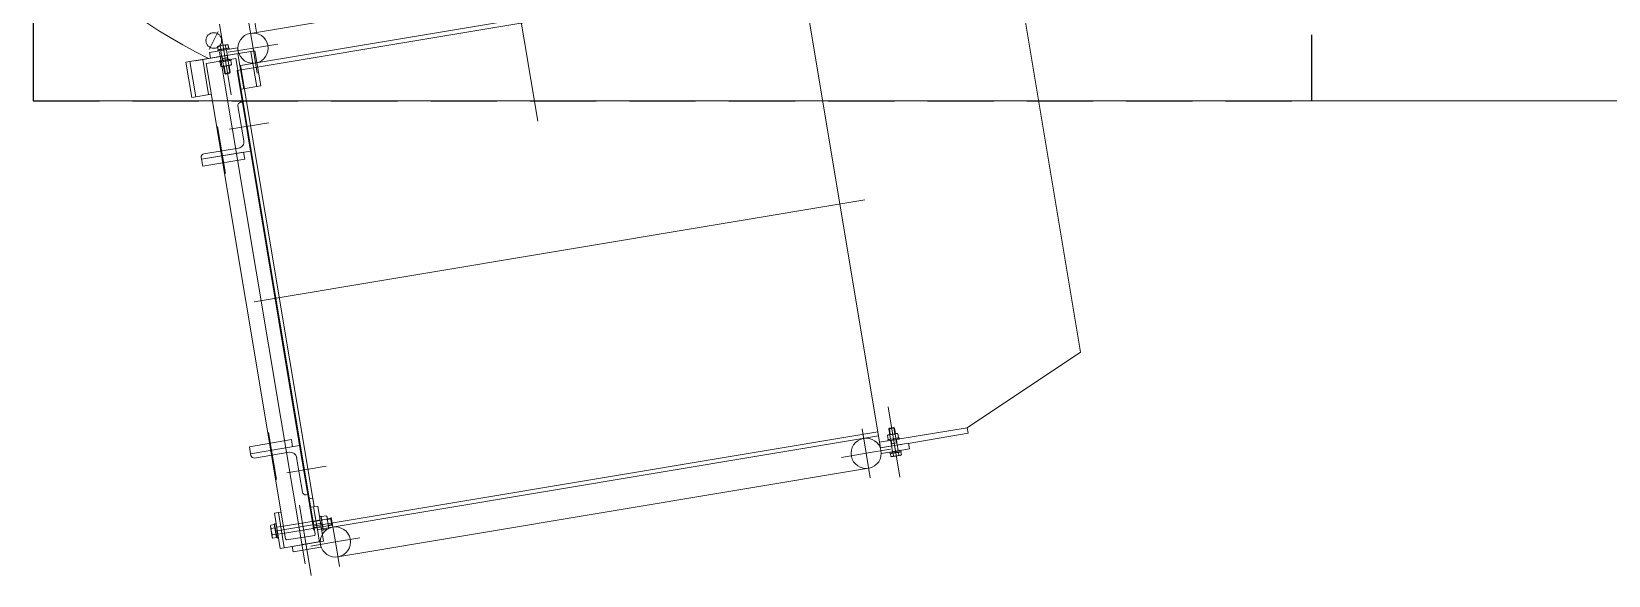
# Model space of a CAD drawing. Extents: x 475189 to 476029, y 1007718 to 1008015.
# Drawn here: x 475667.59 to 475679.49, y 1007976.64 to 1007980.75 of the extents above; entities that cross this region are included whole.
import ezdxf

# ---------------------------------------------------------------- set-up
doc = ezdxf.new("R2010")
doc.units = 0
doc.header["$LTSCALE"] = 2
doc.header["$MEASUREMENT"] = 0
doc.linetypes.add('HIDDEN', pattern=[0.375, 0.25, -0.125])
doc.layers.get('0').update_dxf_attribs({"linetype": 'CONTINUOUS', "lineweight": 0})
doc.layers.add('RED-1', color=1, linetype='CONTINUOUS')

msp = doc.modelspace()

# ---------------------------------------------------------------- linework, layer by layer
at = {"color": 8}
for p, q in [((475671.413, 1007980.072), (475670.034, 1007988.326)), ((475669.29, 1007980.742), (475669.182, 1007981.389)), ((475669.244, 1007980.734), (475673.25, 1007981.403)), ((475673.999, 1007977.606), (475673.384, 1007981.289)), ((475673.405, 1007981.166), (475669.143, 1007980.454)), ((475673.399, 1007981.198), (475669.169, 1007980.491)), ((475673.979, 1007977.729), (475673.405, 1007981.166)), ((475675.509, 1007978.328), (475675.047, 1007981.096)), ((475668.933, 1007980.613), (475669, 1007980.747)), ((475669.097, 1007980.271), (475669.009, 1007980.802)), ((475669.263, 1007980.622), (475669.231, 1007980.81)), ((475669.147, 1007980.624), (475668.935, 1007980.589)), ((475668.996, 1007980.633), (475669.001, 1007980.637)), ((475668.996, 1007980.633), (475669, 1007980.612)), ((475669.082, 1007980.622), (475668.997, 1007980.608)), ((475669.069, 1007980.649), (475669.001, 1007980.637)), ((475669.008, 1007980.613), (475669.07, 1007980.623)), ((475669.016, 1007980.637), (475669.019, 1007980.615)), ((475669.055, 1007980.643), (475669.059, 1007980.622)), ((475669.075, 1007980.647), (475669.069, 1007980.649)), ((475669.07, 1007980.623), (475669.079, 1007980.625)), ((475669.07, 1007980.623), (475669.071, 1007980.62)), ((475669.075, 1007980.647), (475669.079, 1007980.625)), ((475669.263, 1007980.622), (475669.075, 1007980.591)), ((475669.083, 1007980.614), (475669.082, 1007980.622)), ((475669.154, 1007980.582), (475669.147, 1007980.624)), ((475669.263, 1007980.622), (475669.45, 1007980.653)), ((475669.263, 1007980.622), (475669.294, 1007980.434)), ((475668.756, 1007980.516), (475669.277, 1007980.603)), ((475668.8, 1007980.251), (475668.756, 1007980.516)), ((475668.831, 1007980.256), (475668.787, 1007980.521)), ((475669.154, 1007980.582), (475668.826, 1007980.527)), ((475668.884, 1007980.537), (475668.928, 1007980.273)), ((475668.91, 1007980.507), (475669.134, 1007980.544)), ((475669.509, 1007976.921), (475668.91, 1007980.507)), ((475668.942, 1007980.547), (475668.935, 1007980.589)), ((475669.154, 1007980.582), (475668.995, 1007980.556)), ((475668.997, 1007980.608), (475668.999, 1007980.6)), ((475668.999, 1007980.6), (475669.083, 1007980.614)), ((475669, 1007980.612), (475669.008, 1007980.613)), ((475669.008, 1007980.613), (475669.009, 1007980.61)), ((475669.656, 1007976.732), (475669.011, 1007980.591)), ((475669.096, 1007980.54), (475669.011, 1007980.526)), ((475669.011, 1007980.526), (475669.013, 1007980.517)), ((475669.013, 1007980.517), (475669.021, 1007980.518)), ((475669.016, 1007980.514), (475669.021, 1007980.518)), ((475669.016, 1007980.514), (475669.021, 1007980.485)), ((475669.02, 1007980.603), (475669.028, 1007980.553)), ((475669.089, 1007980.53), (475669.021, 1007980.518)), ((475669.034, 1007980.544), (475669.028, 1007980.553)), ((475669.03, 1007980.543), (475669.028, 1007980.553)), ((475669.03, 1007980.543), (475669.072, 1007980.55)), ((475669.03, 1007980.543), (475669.032, 1007980.529)), ((475669.034, 1007980.544), (475669.036, 1007980.53)), ((475669.036, 1007980.518), (475669.041, 1007980.488)), ((475669.062, 1007980.61), (475669.071, 1007980.561)), ((475669.068, 1007980.549), (475669.071, 1007980.561)), ((475669.068, 1007980.549), (475669.071, 1007980.536)), ((475669.072, 1007980.55), (475669.071, 1007980.561)), ((475669.072, 1007980.55), (475669.075, 1007980.536)), ((475669.075, 1007980.524), (475669.08, 1007980.495)), ((475669.089, 1007980.53), (475669.097, 1007980.531)), ((475669.095, 1007980.528), (475669.089, 1007980.53)), ((475669.095, 1007980.528), (475669.1, 1007980.498)), ((475669.097, 1007980.531), (475669.096, 1007980.54)), ((475669.733, 1007976.959), (475669.134, 1007980.544)), ((475669.149, 1007980.579), (475669.193, 1007980.315)), ((475669.149, 1007980.579), (475669.193, 1007980.315)), ((475669.291, 1007980.331), (475669.247, 1007980.595)), ((475669.321, 1007980.338), (475669.277, 1007980.603)), ((475669.021, 1007980.485), (475669.027, 1007980.482)), ((475669.095, 1007980.494), (475669.027, 1007980.482)), ((475669.04, 1007980.485), (475669.049, 1007980.431)), ((475669.044, 1007980.485), (475669.054, 1007980.427)), ((475669.049, 1007980.431), (475669.091, 1007980.438)), ((475669.054, 1007980.427), (475669.049, 1007980.431)), ((475669.054, 1007980.427), (475669.088, 1007980.433)), ((475669.078, 1007980.491), (475669.088, 1007980.433)), ((475669.082, 1007980.492), (475669.091, 1007980.438)), ((475669.091, 1007980.438), (475669.088, 1007980.433)), ((475669.1, 1007980.498), (475669.095, 1007980.494)), ((475669.143, 1007980.454), (475669.615, 1007977.625)), ((475669.169, 1007980.491), (475669.725, 1007977.164)), ((475668.8, 1007980.251), (475668.949, 1007980.276)), ((475669.173, 1007980.313), (475669.321, 1007980.338)), ((475728.72, 1007980.224), (475667.604, 1007980.224)), ((475669.149, 1007980.186), (475669.193, 1007979.924)), ((475669.183, 1007980.216), (475669.169, 1007980.214)), ((475669.244, 1007979.846), (475669.183, 1007980.216)), ((475669.055, 1007979.677), (475668.996, 1007980.032)), ((475669.382, 1007980.059), (475669.086, 1007980.01)), ((475668.872, 1007979.797), (475668.874, 1007979.784)), ((475669.244, 1007979.846), (475668.874, 1007979.784)), ((475668.874, 1007979.784), (475669.244, 1007979.846)), ((475669.191, 1007979.837), (475668.874, 1007979.784)), ((475668.874, 1007979.784), (475668.883, 1007979.731)), ((475668.883, 1007979.731), (475669.2, 1007979.784)), ((475669.154, 1007979.869), (475668.892, 1007979.825)), ((475669.2, 1007979.784), (475669.191, 1007979.837)), ((475669.271, 1007978.709), (475673.882, 1007979.479)), ((475674.653, 1007977.759), (475675.509, 1007978.328)), ((475674.056, 1007977.917), (475674.145, 1007977.387)), ((475674.1, 1007977.761), (475674.066, 1007977.755)), ((475674.108, 1007977.714), (475674.1, 1007977.761)), ((475674.1, 1007977.761), (475674.104, 1007977.758)), ((475669.554, 1007977.669), (475669.236, 1007977.616)), ((475669.381, 1007977.724), (475669.441, 1007977.368)), ((475669.554, 1007977.669), (475669.562, 1007977.616)), ((475669.615, 1007977.625), (475669.606, 1007977.678)), ((475669.717, 1007977.017), (475673.979, 1007977.729)), ((475669.754, 1007976.991), (475673.984, 1007977.697)), ((475673.891, 1007977.566), (475673.86, 1007977.751)), ((475673.992, 1007977.649), (475674.653, 1007977.759)), ((475674.051, 1007977.701), (475674.056, 1007977.705)), ((475674.056, 1007977.671), (475674.051, 1007977.701)), ((475674.062, 1007977.669), (475674.054, 1007977.668)), ((475674.054, 1007977.668), (475674.056, 1007977.659)), ((475674.056, 1007977.705), (475674.125, 1007977.716)), ((475674.056, 1007977.659), (475674.14, 1007977.673)), ((475674.056, 1007977.671), (475674.062, 1007977.669)), ((475674.104, 1007977.758), (475674.062, 1007977.751)), ((475674.062, 1007977.751), (475674.066, 1007977.755)), ((475674.069, 1007977.707), (475674.062, 1007977.751)), ((475674.062, 1007977.669), (475674.131, 1007977.68)), ((475674.073, 1007977.708), (475674.066, 1007977.755)), ((475674.076, 1007977.674), (475674.071, 1007977.704)), ((475674.081, 1007977.638), (475674.077, 1007977.663)), ((475674.085, 1007977.639), (475674.081, 1007977.663)), ((475674.123, 1007977.645), (475674.081, 1007977.638)), ((475674.112, 1007977.714), (475674.104, 1007977.758)), ((475674.116, 1007977.681), (475674.111, 1007977.711)), ((475674.119, 1007977.645), (475674.115, 1007977.669)), ((475674.123, 1007977.645), (475674.119, 1007977.67)), ((475674.119, 1007977.645), (475674.125, 1007977.635)), ((475674.123, 1007977.645), (475674.125, 1007977.635)), ((475674.131, 1007977.714), (475674.125, 1007977.716)), ((475674.136, 1007977.684), (475674.131, 1007977.714)), ((475674.136, 1007977.684), (475674.131, 1007977.68)), ((475674.139, 1007977.682), (475674.131, 1007977.68)), ((475674.134, 1007977.629), (475674.211, 1007977.642)), ((475674.14, 1007977.673), (475674.139, 1007977.682)), ((475674.208, 1007977.641), (475674.66, 1007977.717)), ((475674.218, 1007977.599), (475674.211, 1007977.642)), ((475674.66, 1007977.717), (475674.653, 1007977.759)), ((475669.236, 1007977.616), (475669.245, 1007977.563)), ((475669.245, 1007977.563), (475669.615, 1007977.625)), ((475669.247, 1007977.55), (475669.245, 1007977.563)), ((475669.537, 1007977.574), (475669.275, 1007977.53)), ((475669.636, 1007977.273), (475669.592, 1007977.534)), ((475669.615, 1007977.625), (475669.677, 1007977.255)), ((475673.891, 1007977.566), (475673.706, 1007977.535)), ((475673.891, 1007977.566), (475674.076, 1007977.597)), ((475673.891, 1007977.566), (475673.922, 1007977.381)), ((475674.134, 1007977.629), (475673.997, 1007977.606)), ((475673.999, 1007977.606), (475674.134, 1007977.629)), ((475674.005, 1007977.564), (475674.123, 1007977.583)), ((475674.154, 1007977.589), (475674.07, 1007977.575)), ((475674.07, 1007977.575), (475674.071, 1007977.566)), ((475674.071, 1007977.566), (475674.156, 1007977.58)), ((475674.083, 1007977.565), (475674.074, 1007977.563)), ((475674.078, 1007977.542), (475674.074, 1007977.563)), ((475674.078, 1007977.542), (475674.084, 1007977.539)), ((475674.081, 1007977.638), (475674.083, 1007977.628)), ((475674.085, 1007977.639), (475674.083, 1007977.628)), ((475674.091, 1007977.578), (475674.083, 1007977.628)), ((475674.145, 1007977.575), (475674.083, 1007977.565)), ((475674.083, 1007977.565), (475674.083, 1007977.568)), ((475674.084, 1007977.539), (475674.153, 1007977.551)), ((475674.098, 1007977.545), (475674.094, 1007977.567)), ((475674.112, 1007977.582), (475674.105, 1007977.624)), ((475674.123, 1007977.583), (475674.144, 1007977.587)), ((475674.133, 1007977.585), (475674.125, 1007977.635)), ((475674.158, 1007977.633), (475674.134, 1007977.629)), ((475674.138, 1007977.552), (475674.134, 1007977.573)), ((475674.144, 1007977.587), (475674.218, 1007977.599)), ((475674.145, 1007977.575), (475674.144, 1007977.578)), ((475674.154, 1007977.577), (475674.145, 1007977.575)), ((475674.157, 1007977.555), (475674.153, 1007977.551)), ((475674.156, 1007977.58), (475674.154, 1007977.589)), ((475674.157, 1007977.555), (475674.154, 1007977.577)), ((475669.815, 1007977.468), (475669.518, 1007977.419)), ((475669.903, 1007976.785), (475673.909, 1007977.454)), ((475669.614, 1007977.175), (475669.703, 1007976.645)), ((475669.677, 1007977.255), (475669.664, 1007977.253)), ((475669.677, 1007977.255), (475669.722, 1007976.985)), ((475669.714, 1007977.227), (475669.683, 1007977.222)), ((475669.725, 1007977.164), (475669.714, 1007977.227)), ((475669.751, 1007977.168), (475669.72, 1007977.163)), ((475669.796, 1007976.904), (475669.751, 1007977.168)), ((475669.455, 1007977.119), (475669.424, 1007977.114)), ((475669.468, 1007976.849), (475669.424, 1007977.114)), ((475669.455, 1007977.119), (475669.475, 1007977.122)), ((475669.499, 1007976.855), (475669.455, 1007977.119)), ((475669.493, 1007977.017), (475669.706, 1007977.052)), ((475669.7, 1007977.16), (475669.72, 1007977.163)), ((475669.716, 1007977.054), (475669.706, 1007977.052)), ((475669.717, 1007977.049), (475669.706, 1007977.052)), ((475669.716, 1007977.054), (475669.717, 1007977.054)), ((475669.725, 1007977.001), (475669.716, 1007977.054)), ((475669.717, 1007977.054), (475669.737, 1007977.057)), ((475669.717, 1007977.049), (475669.718, 1007977.049)), ((475669.718, 1007977.049), (475669.738, 1007977.053)), ((475669.764, 1007976.899), (475669.72, 1007977.163)), ((475669.72, 1007977.163), (475669.756, 1007976.947)), ((475669.737, 1007977.057), (475669.769, 1007977.063)), ((475669.738, 1007977.053), (475669.77, 1007977.058)), ((475669.775, 1007977.091), (475669.765, 1007977.089)), ((475669.765, 1007977.089), (475669.782, 1007976.983)), ((475669.777, 1007977.08), (475669.775, 1007977.091)), ((475669.78, 1007977.088), (475669.777, 1007977.08)), ((475669.777, 1007977.08), (475669.791, 1007976.996)), ((475669.78, 1007977.088), (475669.817, 1007977.094)), ((475669.784, 1007977.063), (475669.821, 1007977.069)), ((475669.817, 1007977.094), (475669.821, 1007977.088)), ((475669.821, 1007977.088), (475669.836, 1007977.003)), ((475669.824, 1007977.072), (475669.849, 1007977.076)), ((475669.825, 1007977.067), (475669.854, 1007977.072)), ((475669.849, 1007977.076), (475669.854, 1007977.072)), ((475669.858, 1007977.023), (475669.849, 1007977.076)), ((475669.885, 1007976.897), (475669.854, 1007977.082)), ((475669.862, 1007977.029), (475669.854, 1007977.072)), ((475669.397, 1007977.024), (475669.394, 1007977.016)), ((475669.394, 1007977.016), (475669.408, 1007976.932)), ((475669.397, 1007977.024), (475669.424, 1007977.028)), ((475669.401, 1007976.999), (475669.428, 1007977.004)), ((475669.413, 1007976.926), (475669.408, 1007976.932)), ((475669.409, 1007976.95), (475669.436, 1007976.955)), ((475669.413, 1007976.926), (475669.44, 1007976.93)), ((475669.425, 1007977.018), (475669.424, 1007977.028)), ((475669.425, 1007977.018), (475669.429, 1007977.018)), ((475669.438, 1007976.941), (475669.425, 1007977.018)), ((475669.437, 1007977.034), (475669.426, 1007977.033)), ((475669.426, 1007977.033), (475669.444, 1007976.927)), ((475669.784, 1007977.038), (475669.431, 1007976.979)), ((475669.454, 1007976.929), (475669.437, 1007977.034)), ((475669.44, 1007976.93), (475669.438, 1007976.941)), ((475669.438, 1007976.941), (475669.442, 1007976.941)), ((475669.441, 1007977.008), (475669.473, 1007977.013)), ((475669.444, 1007976.927), (475669.454, 1007976.929)), ((475669.45, 1007976.955), (475669.482, 1007976.96)), ((475669.473, 1007977.013), (475669.493, 1007977.017)), ((475669.482, 1007976.96), (475669.502, 1007976.964)), ((475669.502, 1007976.964), (475669.714, 1007976.999)), ((475669.73, 1007976.947), (475669.516, 1007976.912)), ((475669.724, 1007977.006), (475669.714, 1007976.999)), ((475669.725, 1007977.001), (475669.714, 1007976.999)), ((475669.724, 1007977.006), (475669.725, 1007977.006)), ((475669.725, 1007977.006), (475669.745, 1007977.009)), ((475669.725, 1007977.001), (475669.726, 1007977.001)), ((475669.726, 1007977.001), (475669.746, 1007977.005)), ((475669.73, 1007976.947), (475669.733, 1007976.959)), ((475669.745, 1007977.009), (475669.777, 1007977.015)), ((475669.746, 1007977.005), (475669.778, 1007977.01)), ((475669.782, 1007976.983), (475669.793, 1007976.985)), ((475669.793, 1007976.985), (475669.791, 1007976.996)), ((475669.796, 1007976.99), (475669.791, 1007976.996)), ((475669.792, 1007977.014), (475669.829, 1007977.02)), ((475669.796, 1007976.99), (475669.833, 1007976.996)), ((475669.832, 1007977.024), (475669.862, 1007977.029)), ((475669.833, 1007977.019), (475669.858, 1007977.023)), ((475669.833, 1007976.996), (475669.836, 1007977.003)), ((475669.862, 1007977.029), (475669.858, 1007977.023)), ((475669.885, 1007976.897), (475670.07, 1007976.928)), ((475669.796, 1007976.904), (475669.468, 1007976.849)), ((475669.516, 1007976.912), (475669.509, 1007976.921)), ((475669.769, 1007976.9), (475669.558, 1007976.864)), ((475669.565, 1007976.822), (475669.558, 1007976.864)), ((475669.776, 1007976.857), (475669.565, 1007976.822)), ((475669.796, 1007976.904), (475669.637, 1007976.878)), ((475669.885, 1007976.897), (475669.7, 1007976.866)), ((475669.776, 1007976.857), (475669.769, 1007976.9)), ((475669.885, 1007976.897), (475669.916, 1007976.712))]:
    msp.add_line(p, q, dxfattribs=at)
for centre, radius in [((475668.967, 1007980.68), 0.059), ((475669.263, 1007980.622), 0.114), ((475673.891, 1007977.566), 0.114), ((475669.885, 1007976.897), 0.114)]:
    msp.add_circle(centre, radius, dxfattribs=at)
for centre, radius, start, end in [((475670.724, 1007984.201), 4.074, 146.0756, 243.831), ((475669.008, 1007980.621), 0.0178, 65.0362, 125.0363), ((475669.046, 1007980.578), 0.0665, 81.8706, 117.0956), ((475669.068, 1007980.631), 0.0178, 73.93, 133.93), ((475669.028, 1007980.502), 0.0178, 65.0447, 125.0447), ((475669.066, 1007980.459), 0.0665, 81.8662, 117.1001), ((475669.088, 1007980.512), 0.0178, 73.9216, 133.9216), ((475669.028, 1007980.501), 0.0178, 253.9216, 313.9216), ((475669.05, 1007980.554), 0.0665, 261.8662, 297.1001), ((475669.088, 1007980.511), 0.0178, 245.0447, 305.0447), ((475669.173, 1007980.19), 0.0241, 99.4831, 189.4831), ((475669.146, 1007979.916), 0.0482, 279.4831, 9.4831), ((475668.896, 1007979.801), 0.0241, 99.4831, 189.4831), ((475674.064, 1007977.688), 0.0178, 65.0447, 125.0447), ((475674.064, 1007977.687), 0.0178, 253.9216, 313.9216), ((475674.102, 1007977.645), 0.0665, 81.8662, 117.1001), ((475674.086, 1007977.74), 0.0665, 261.8662, 297.1001), ((475674.123, 1007977.698), 0.0178, 73.9216, 133.9216), ((475674.123, 1007977.697), 0.0178, 245.0447, 305.0447), ((475669.271, 1007977.554), 0.0241, 189.4831, 279.4831), ((475669.545, 1007977.526), 0.0482, 9.4831, 99.4831), ((475674.086, 1007977.558), 0.0178, 253.93, 313.93), ((475674.107, 1007977.611), 0.0665, 261.8706, 297.0956), ((475674.145, 1007977.568), 0.0178, 245.0362, 305.0363), ((475669.66, 1007977.277), 0.0241, 189.4831, 279.4831), ((475669.8, 1007977.078), 0.0219, 163.9216, 223.9216), ((475669.865, 1007977.052), 0.0818, 171.8662, 207.1001), ((475669.801, 1007977.078), 0.0219, 335.0447, 35.0447), ((475669.748, 1007977.032), 0.0818, 351.8662, 27.1001), ((475669.417, 1007977.014), 0.0219, 163.93, 223.93), ((475669.482, 1007976.988), 0.0819, 171.8706, 207.0956), ((475669.429, 1007976.941), 0.0219, 155.0363, 215.0362), ((475669.812, 1007977.005), 0.0219, 155.0447, 215.0447), ((475669.813, 1007977.005), 0.0219, 343.9216, 43.9216)]:
    msp.add_arc(centre, radius, start, end, dxfattribs=at)
at = {"layer": 'RED-1', "color": 8}
msp.add_line((475667.604, 1007998.987), (475667.604, 1007980.224), dxfattribs=at)
at = {"layer": 'RED-1', "color": 8, "linetype": 'HIDDEN'}
for p, q in [((475677.254, 1007980.224), (475677.254, 1007988.265)), ((475667.604, 1007980.224), (475677.254, 1007980.224))]:
    msp.add_line(p, q, dxfattribs=at)

doc.saveas('drawing.dxf')
